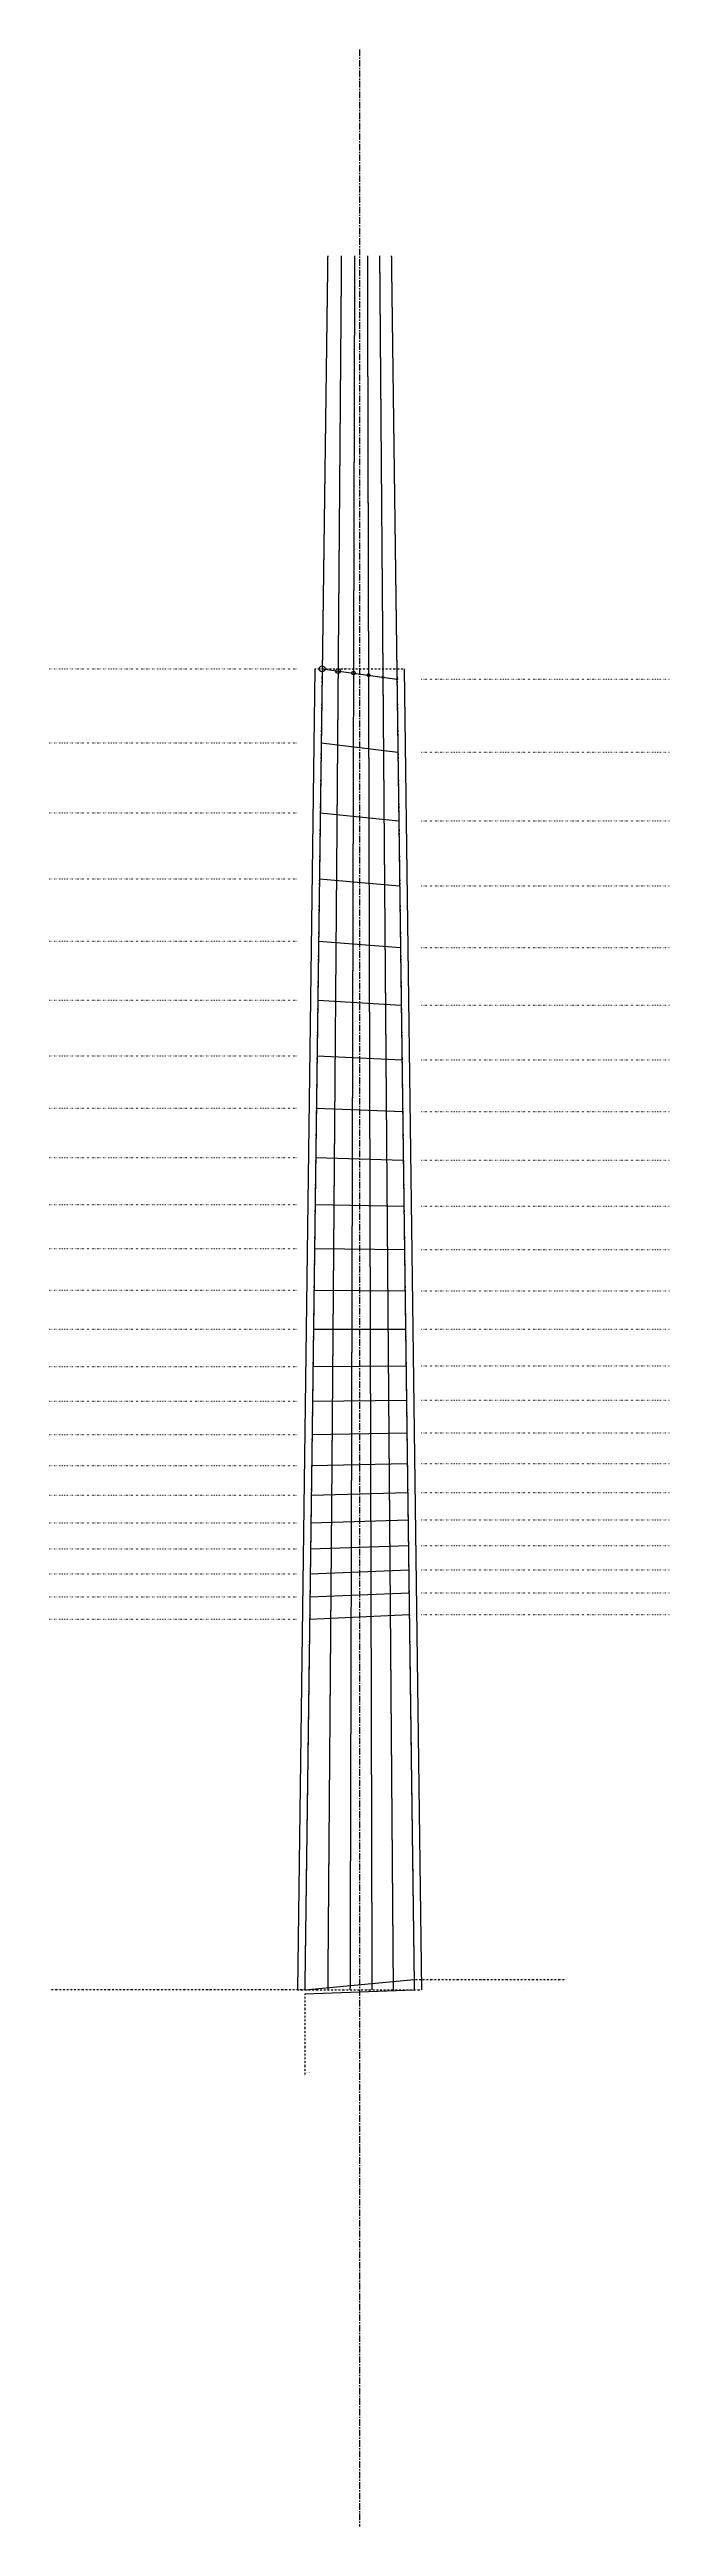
# Model space of a CAD drawing. Header units: millimetres. Extents: x 0 to 300, y -150 to 1050.
import ezdxf

# ---------------------------------------------------------------- set-up
doc = ezdxf.new("R2010")
doc.units = ezdxf.units.MM
for name, pattern in [('CENTER', [5.08, 3.175, -0.635, 0.635, -0.635]), ('DASHED', [1.524, 1.27, -0.254]), ('DASHED2', [0.762, 0.635, -0.127]), ('DOT', [0.508, 0, -0.508]), ('DOT2', [0.254, 0, -0.254])]:
    doc.linetypes.add(name, pattern=pattern)
doc.styles.add('OpenSans', font='OpenSans-Regular.ttf')

msp = doc.modelspace()

# ---------------------------------------------------------------- linework, layer by layer
at = {"linetype": 'CENTER'}
msp.add_line((150, 1050), (150, -150), dxfattribs=at)
at = {"linetype": 'DASHED'}
for p, q in [((134.6, 950), (123.5, 110)), ((141.2, 950), (134.6, 110)), ((147.6, 950), (145.4, 110)), ((153.8, 950), (156, 110)), ((159.7, 950), (166.3, 110)), ((165.4, 950), (176.5, 110))]:
    msp.add_line(p, q, dxfattribs=at)
at = {"linetype": 'DASHED2'}
for p, q in [((134.6, 950), (123.5, 110)), ((141.2, 950), (134.6, 110)), ((147.6, 950), (145.4, 110)), ((153.8, 950), (156, 110)), ((159.7, 950), (166.3, 110)), ((165.4, 950), (176.5, 110))]:
    msp.add_line(p, q, dxfattribs=at)
at = {"linetype": 'DOT'}
for p, q in [((0, 750), (120, 750)), ((180, 745), (300, 745)), ((0, 714.1), (120, 714.1)), ((180, 709.6), (300, 709.6)), ((0, 680.2), (120, 680.2)), ((180, 676.3), (300, 676.3)), ((0, 648.2), (120, 648.2)), ((180, 644.8), (300, 644.8)), ((0, 618), (120, 618)), ((180, 615), (300, 615)), ((0, 589.5), (120, 589.5)), ((180, 587), (300, 587)), ((0, 562.5), (120, 562.5)), ((180, 560.5), (300, 560.5)), ((0, 537.1), (120, 537.1)), ((180, 535.5), (300, 535.5)), ((0, 513.2), (120, 513.2)), ((180, 511.9), (300, 511.9)), ((0, 490.5), (120, 490.5)), ((180, 489.6), (300, 489.6)), ((0, 469.2), (120, 469.2)), ((180, 468.6), (300, 468.6)), ((0, 449), (120, 449)), ((180, 448.7), (300, 448.7)), ((0, 430), (120, 430)), ((180, 430), (300, 430)), ((0, 412), (120, 412)), ((180, 412.3), (300, 412.3)), ((0, 395.1), (120, 395.1)), ((180, 395.6), (300, 395.6)), ((0, 379.1), (120, 379.1)), ((180, 379.9), (300, 379.9)), ((0, 364), (120, 364)), ((180, 365), (300, 365)), ((0, 349.7), (120, 349.7)), ((180, 351), (300, 351)), ((0, 336.3), (120, 336.3)), ((180, 337.7), (300, 337.7)), ((180, 325.2), (300, 325.2)), ((0, 323.6), (120, 323.6)), ((180, 313.4), (300, 313.4)), ((0, 311.6), (120, 311.6)), ((0, 300.3), (120, 300.3)), ((180, 302.3), (300, 302.3)), ((0, 289.6), (120, 289.6)), ((180, 291.8), (300, 291.8))]:
    msp.add_line(p, q, dxfattribs=at)
for p, q in [((128.4, 750), (120, 110)), ((131.9, 750), (168.1, 745)), ((171.6, 750), (180, 110)), ((131.5, 714.1), (168.6, 709.6)), ((131, 680.2), (169, 676.3)), ((130.6, 648.2), (169.4, 644.8)), ((130.2, 618), (169.8, 615)), ((129.8, 589.5), (170.2, 587)), ((129.5, 562.5), (170.6, 560.5)), ((129.1, 537.1), (170.9, 535.5)), ((128.8, 513.2), (171.2, 511.9)), ((128.5, 490.5), (171.5, 489.6)), ((128.2, 469.2), (171.8, 468.6)), ((128, 449), (172, 448.7)), ((127.7, 430), (172.3, 430)), ((127.5, 412), (172.5, 412.3)), ((127.3, 395.1), (172.7, 395.6)), ((127, 379.1), (172.9, 379.9)), ((126.8, 364), (173.1, 365)), ((126.7, 349.7), (173.3, 351)), ((126.5, 336.3), (173.5, 337.7)), ((126.3, 323.6), (173.7, 325.2)), ((126.2, 311.6), (173.8, 313.4)), ((126, 300.3), (174, 302.3)), ((125.9, 289.6), (174.1, 291.8)), ((123.5, 110), (176.4, 115)), ((123.5, 108), (176.4, 110))]:
    msp.add_line(p, q)
at = {"linetype": 'DOT2'}
for p, q in [((131.9, 750), (123.5, 110)), ((128.4, 750), (171.6, 750)), ((168.1, 750), (176.5, 110)), ((123.5, 110), (0, 110)), ((120, 110), (180, 110)), ((123.5, 108), (123.5, 68)), ((176.4, 115), (250, 115))]:
    msp.add_line(p, q, dxfattribs=at)
for centre, radius in [((131.9, 750), 1.42), ((139.6, 748.9), 1.14), ((147.1, 747.9), 0.889), ((154.3, 746.9), 0.66), ((161.3, 745.9), 0.432), ((168.1, 745), 0.33)]:
    msp.add_circle(centre, radius)

# ---------------------------------------------------------------- texts
at = {"char_height": 0.1, "attachment_point": 1, "style": 'OpenSans'}
for s, insert in [('0 : 0.0 mm', (50, 750)), ('0 : 5.0 mm', (260, 745)), ('1 : 35.92 mm', (50, 714.1)), ('1 : 40.359 mm', (260, 709.6)), ('2 : 69.825 mm', (50, 680.2)), ('2 : 73.734 mm', (260, 676.3)), ('3 : 101.826 mm', (50, 648.2)), ('3 : 105.235 mm', (260, 644.8)), ('4 : 132.032 mm', (50, 618)), ('4 : 134.969 mm', (260, 615)), ('5 : 160.542 mm', (50, 589.5)), ('5 : 163.033 mm', (260, 587)), ('6 : 187.452 mm', (50, 562.5)), ('6 : 189.523 mm', (260, 560.5)), ('7 : 212.851 mm', (50, 537.1)), ('7 : 214.525 mm', (260, 535.5)), ('8 : 236.825 mm', (50, 513.2)), ('8 : 238.125 mm', (260, 511.9)), ('9 : 259.454 mm', (50, 490.5)), ('9 : 260.4 mm', (260, 489.6)), ('10 : 280.812 mm', (50, 469.2)), ('10 : 281.424 mm', (260, 468.6)), ('11 : 300.972 mm', (50, 449)), ('11 : 301.269 mm', (260, 448.7)), ('12 : 320.0 mm', (50, 430)), ('12 : 320.0 mm', (260, 430)), ('13 : 337.96 mm', (50, 412)), ('13 : 337.68 mm', (260, 412.3)), ('14 : 354.912 mm', (50, 395.1)), ('14 : 354.367 mm', (260, 395.6)), ('15 : 370.913 mm', (50, 379.1)), ('15 : 370.118 mm', (260, 379.9)), ('16 : 386.016 mm', (50, 364)), ('16 : 384.984 mm', (260, 365)), ('17 : 400.271 mm', (50, 349.7)), ('17 : 399.017 mm', (260, 351)), ('18 : 413.726 mm', (50, 336.3)), ('18 : 412.261 mm', (260, 337.7)), ('19 : 424.763 mm', (260, 325.2)), ('19 : 426.426 mm', (50, 323.6)), ('20 : 436.562 mm', (260, 313.4)), ('20 : 438.413 mm', (50, 311.6)), ('21 : 449.727 mm', (50, 300.3)), ('21 : 447.7 mm', (260, 302.3)), ('22 : 460.406 mm', (50, 289.6)), ('22 : 458.212 mm', (260, 291.8)), ('640.0 mm', (50, 110)), ('Compensación/Compensation:5.0 mm', (230, 110)), ('635.0 mm', (250, 115)), ('Puente con entonación/Intonated Bridge', (123.5, 70))]:
    msp.add_mtext(s, dxfattribs=dict(at, insert=insert))

doc.saveas('drawing.dxf')
